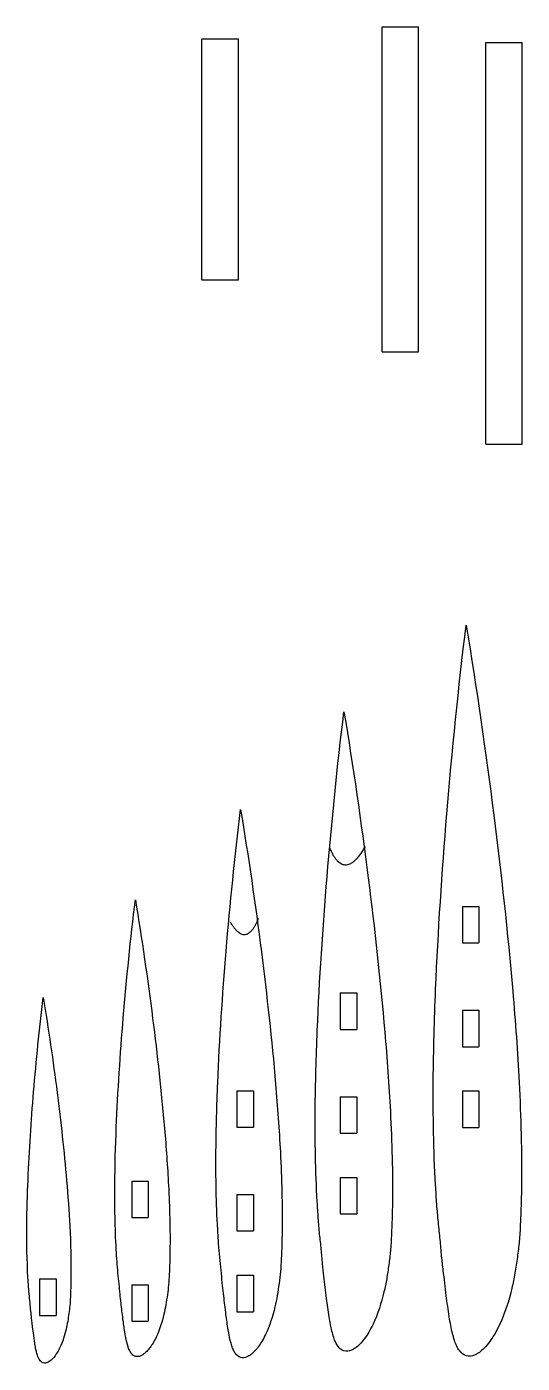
# Model space of a CAD drawing. Header units: millimetres. Extents: x -129 to 7, y -228 to 138.
import ezdxf

# ---------------------------------------------------------------- set-up
doc = ezdxf.new("R2010")
doc.units = ezdxf.units.MM
for name, color, linetype in [('BSpline', 7, 'CONTINUOUS'), ('BSpline001', 7, 'CONTINUOUS'), ('Shape2DView001', 7, 'CONTINUOUS'), ('Shape2DView002', 7, 'CONTINUOUS'), ('Shape2DView003', 7, 'CONTINUOUS'), ('Shape2DView004', 7, 'CONTINUOUS'), ('Shape2DView005', 7, 'CONTINUOUS'), ('Shape2DView006', 7, 'CONTINUOUS'), ('Shape2DView007', 7, 'CONTINUOUS'), ('Shape2DView008', 7, 'CONTINUOUS')]:
    doc.layers.add(name, color=color, linetype=linetype)

msp = doc.modelspace()

# ---------------------------------------------------------------- linework, layer by layer
at = {"layer": 'BSpline'}
msp.add_open_spline([(-36.4405, -86.0759), (-42.0374, -96.0282), (-46.0032, -86.7136)], degree=2, dxfattribs=at)
at = {"layer": 'BSpline001'}
msp.add_open_spline([(-65.6921, -105.822), (-69.0376, -114.243), (-73.3485, -106.801)], degree=2, dxfattribs=at)
at = {"layer": 'Shape2DView001'}
for p, q in [((-81.1617, 69.0143), (-81.1617, 135.014)), ((-81.1617, 135.014), (-71.1617, 135.014)), ((-71.1617, 69.0143), (-71.1617, 135.014)), ((-81.1617, 69.0143), (-71.1617, 69.0143))]:
    msp.add_line(p, q, dxfattribs=at)
at = {"layer": 'Shape2DView002'}
for p, q in [((-31.7711, 49.3292), (-31.7711, 138.329)), ((-31.7711, 138.329), (-21.7711, 138.329)), ((-21.7711, 49.3292), (-21.7711, 138.329)), ((-31.7711, 49.3292), (-21.7711, 49.3292))]:
    msp.add_line(p, q, dxfattribs=at)
at = {"layer": 'Shape2DView003'}
for p, q in [((-3.37114, 24.0292), (-3.37114, 134.029)), ((-3.37114, 134.029), (6.62886, 134.029)), ((6.62886, 24.0292), (6.62886, 134.029)), ((-3.37114, 24.0292), (6.62886, 24.0292))]:
    msp.add_line(p, q, dxfattribs=at)
at = {"layer": 'Shape2DView004'}
for p, q in [((-100.379, -177.711), (-100.379, -187.711)), ((-100.379, -177.711), (-95.879, -177.711)), ((-95.879, -177.711), (-95.879, -187.711)), ((-100.379, -187.711), (-95.879, -187.711)), ((-100.379, -206.111), (-100.379, -216.111)), ((-100.379, -206.111), (-95.879, -206.111)), ((-95.879, -206.111), (-95.879, -216.111)), ((-100.379, -216.111), (-95.879, -216.111))]:
    msp.add_line(p, q, dxfattribs=at)
for points, knots in [([(-99.379, -225.711), (-99.8626, -225.567), (-100.242, -225.232), (-100.538, -224.837), (-100.925, -224.313), (-101.174, -223.705), (-101.382, -223.093), (-101.655, -222.27), (-101.844, -221.421), (-102.009, -220.57), (-102.106, -220.06), (-102.195, -219.549), (-102.275, -219.036), (-102.464, -217.841), (-102.624, -216.642), (-102.777, -215.442), (-102.961, -214.005), (-103.128, -212.566), (-103.297, -211.127), (-103.394, -210.313), (-103.494, -209.499), (-103.575, -208.683), (-103.669, -207.738), (-103.738, -206.791), (-103.828, -205.846), (-103.922, -204.862), (-104.039, -203.879), (-104.137, -202.895), (-104.238, -201.861), (-104.326, -200.825), (-104.4, -199.789), (-104.48, -198.706), (-104.552, -197.622), (-104.615, -196.538), (-104.959, -190.563), (-105.05, -184.576), (-105.006, -178.592), (-104.966, -173.415), (-104.82, -168.238), (-104.605, -163.065), (-104.183, -153.035), (-103.511, -143.017), (-102.684, -133.013), (-101.785, -122.226), (-100.704, -111.454), (-99.379, -100.711)], [0, 0, 0, 0, 0.0117663, 0.0117663, 0.0117663, 0.0273092, 0.0273092, 0.0273092, 0.0481195, 0.0481195, 0.0481195, 0.0605719, 0.0605719, 0.0605719, 0.0896095, 0.0896095, 0.0896095, 0.124379, 0.124379, 0.124379, 0.144056, 0.144056, 0.144056, 0.166842, 0.166842, 0.166842, 0.190576, 0.190576, 0.190576, 0.215518, 0.215518, 0.215518, 0.24158, 0.24158, 0.24158, 0.385206, 0.385206, 0.385206, 0.509466, 0.509466, 0.509466, 0.750393, 0.750393, 0.750393, 1.01017, 1.01017, 1.01017, 1.01017]), ([(-99.379, -100.711), (-97.5809, -111.504), (-96.0218, -122.336), (-94.6437, -133.191), (-93.3754, -143.225), (-92.2594, -153.28), (-91.3927, -163.357), (-90.9492, -168.538), (-90.5743, -173.724), (-90.305, -178.917), (-89.9973, -184.893), (-89.8233, -190.878), (-89.9031, -196.863), (-89.9167, -197.945), (-89.9408, -199.026), (-89.9753, -200.107), (-90.0108, -201.14), (-90.0526, -202.173), (-90.1008, -203.205), (-90.1449, -204.186), (-90.1897, -205.168), (-90.2798, -206.145), (-90.3634, -207.053), (-90.4861, -207.957), (-90.6104, -208.861), (-90.7366, -209.779), (-90.8645, -210.697), (-91.0225, -211.61), (-91.1714, -212.469), (-91.3463, -213.324), (-91.5471, -214.173), (-92.0601, -216.34), (-92.7369, -218.476), (-93.6965, -220.49), (-93.954, -221.031), (-94.2353, -221.559), (-94.5405, -222.075), (-95.037, -222.906), (-95.5983, -223.706), (-96.275, -224.402), (-96.5358, -224.673), (-96.8174, -224.919), (-97.12, -225.141), (-97.371, -225.323), (-97.6381, -225.483), (-97.926, -225.6), (-98.3863, -225.788), (-98.8938, -225.865), (-99.379, -225.711)], [0, 0, 0, 0, 0.262597, 0.262597, 0.262597, 0.505344, 0.505344, 0.505344, 0.63013, 0.63013, 0.63013, 0.773759, 0.773759, 0.773759, 0.79972, 0.79972, 0.79972, 0.824525, 0.824525, 0.824525, 0.848087, 0.848087, 0.848087, 0.869973, 0.869973, 0.869973, 0.892212, 0.892212, 0.892212, 0.913139, 0.913139, 0.913139, 0.966609, 0.966609, 0.966609, 0.980975, 0.980975, 0.980975, 1.00424, 1.00424, 1.00424, 1.01322, 1.01322, 1.01322, 1.02064, 1.02064, 1.02064, 1.03248, 1.03248, 1.03248, 1.03248])]:
    msp.add_open_spline(points, degree=3, knots=knots, dxfattribs=at)
at = {"layer": 'Shape2DView005'}
for p, q in [((-125.61, -204.487), (-125.61, -214.487)), ((-125.61, -204.487), (-121.11, -204.487)), ((-121.11, -204.487), (-121.11, -214.487)), ((-125.61, -214.487), (-121.11, -214.487))]:
    msp.add_line(p, q, dxfattribs=at)
for points, knots in [([(-124.61, -227.487), (-124.997, -227.371), (-125.3, -227.103), (-125.537, -226.787), (-125.847, -226.368), (-126.046, -225.882), (-126.212, -225.393), (-126.431, -224.734), (-126.582, -224.055), (-126.714, -223.374), (-126.791, -222.966), (-126.862, -222.557), (-126.927, -222.147), (-127.078, -221.191), (-127.206, -220.231), (-127.328, -219.271), (-127.476, -218.122), (-127.609, -216.971), (-127.745, -215.819), (-127.825, -215.168), (-127.899, -214.517), (-127.966, -213.864), (-128.042, -213.109), (-128.097, -212.351), (-128.169, -211.595), (-128.244, -210.807), (-128.338, -210.021), (-128.416, -209.234), (-128.582, -207.542), (-128.696, -205.845), (-128.799, -204.148), (-129.074, -199.368), (-129.147, -194.579), (-129.112, -189.792), (-129.08, -185.65), (-128.963, -181.509), (-128.791, -177.37), (-128.453, -169.346), (-127.916, -161.332), (-127.254, -153.328), (-126.535, -144.699), (-125.67, -136.081), (-124.61, -127.487)], [0, 0, 0, 0, 0.0117663, 0.0117663, 0.0117663, 0.0273092, 0.0273092, 0.0273092, 0.0481195, 0.0481195, 0.0481195, 0.0605719, 0.0605719, 0.0605719, 0.0896095, 0.0896095, 0.0896095, 0.124379, 0.124379, 0.124379, 0.144056, 0.144056, 0.144056, 0.166842, 0.166842, 0.166842, 0.190576, 0.190576, 0.190576, 0.24158, 0.24158, 0.24158, 0.385206, 0.385206, 0.385206, 0.509466, 0.509466, 0.509466, 0.750393, 0.750393, 0.750393, 1.01017, 1.01017, 1.01017, 1.01017]), ([(-124.61, -127.487), (-123.171, -136.121), (-121.924, -144.787), (-120.822, -153.47), (-119.807, -161.498), (-118.914, -169.542), (-118.221, -177.604), (-117.866, -181.748), (-117.566, -185.897), (-117.351, -190.051), (-117.105, -194.832), (-116.965, -199.621), (-117.029, -204.408), (-117.04, -205.274), (-117.059, -206.139), (-117.087, -207.004), (-117.115, -207.83), (-117.149, -208.656), (-117.187, -209.482), (-117.223, -210.267), (-117.258, -211.052), (-117.331, -211.834), (-117.397, -212.56), (-117.496, -213.284), (-117.595, -214.007), (-117.696, -214.741), (-117.798, -215.476), (-117.925, -216.206), (-118.044, -216.893), (-118.184, -217.577), (-118.344, -218.256), (-118.755, -219.99), (-119.296, -221.699), (-120.064, -223.31), (-120.27, -223.742), (-120.495, -224.165), (-120.739, -224.578), (-121.136, -225.243), (-121.585, -225.883), (-122.127, -226.44), (-122.509, -226.828), (-122.939, -227.186), (-123.447, -227.398), (-123.816, -227.549), (-124.222, -227.61), (-124.61, -227.487)], [0, 0, 0, 0, 0.262597, 0.262597, 0.262597, 0.505344, 0.505344, 0.505344, 0.63013, 0.63013, 0.63013, 0.773759, 0.773759, 0.773759, 0.79972, 0.79972, 0.79972, 0.824525, 0.824525, 0.824525, 0.848087, 0.848087, 0.848087, 0.869973, 0.869973, 0.869973, 0.892212, 0.892212, 0.892212, 0.913139, 0.913139, 0.913139, 0.966609, 0.966609, 0.966609, 0.980975, 0.980975, 0.980975, 1.00424, 1.00424, 1.00424, 1.02064, 1.02064, 1.02064, 1.03248, 1.03248, 1.03248, 1.03248])]:
    msp.add_open_spline(points, degree=3, knots=knots, dxfattribs=at)
at = {"layer": 'Shape2DView006'}
for p, q in [((-71.5436, -152.995), (-71.5436, -162.995)), ((-71.5436, -152.995), (-67.0436, -152.995)), ((-67.0436, -152.995), (-67.0436, -162.995)), ((-71.5436, -162.995), (-67.0436, -162.995)), ((-71.5436, -181.395), (-71.5436, -191.395)), ((-71.5436, -181.395), (-67.0436, -181.395)), ((-67.0436, -181.395), (-67.0436, -191.395)), ((-71.5436, -191.395), (-67.0436, -191.395)), ((-71.5436, -203.495), (-71.5436, -213.495)), ((-71.5436, -203.495), (-67.0436, -203.495)), ((-67.0436, -203.495), (-67.0436, -213.495)), ((-71.5436, -213.495), (-67.0436, -213.495))]:
    msp.add_line(p, q, dxfattribs=at)
for points, knots in [([(-70.5436, -225.995), (-71.1239, -225.822), (-71.5792, -225.42), (-71.9339, -224.946), (-72.1492, -224.658), (-72.3264, -224.346), (-72.4813, -224.023), (-72.6609, -223.643), (-72.8162, -223.253), (-72.9472, -222.854), (-73.2753, -221.865), (-73.5014, -220.847), (-73.6992, -219.826), (-73.8157, -219.214), (-73.9222, -218.601), (-74.0189, -217.986), (-74.2459, -216.551), (-74.4372, -215.112), (-74.6211, -213.672), (-74.8423, -211.947), (-75.042, -210.221), (-75.2457, -208.494), (-75.3618, -207.517), (-75.4811, -206.54), (-75.5785, -205.561), (-75.6912, -204.428), (-75.7743, -203.291), (-75.8825, -202.157), (-75.9953, -200.976), (-76.1354, -199.797), (-76.2534, -198.616), (-76.3746, -197.375), (-76.4796, -196.132), (-76.5685, -194.888), (-76.6647, -193.589), (-76.7509, -192.288), (-76.8271, -190.987), (-77.2394, -183.817), (-77.3489, -176.633), (-77.2961, -169.452), (-77.248, -163.239), (-77.0731, -157.028), (-76.8147, -150.82), (-76.309, -138.784), (-75.5023, -126.762), (-74.5093, -114.757), (-73.4312, -101.813), (-72.1339, -88.8868), (-70.5436, -75.9954)], [0, 0, 0, 0, 0.0117663, 0.0117663, 0.0117663, 0.018919, 0.018919, 0.018919, 0.0273092, 0.0273092, 0.0273092, 0.0481195, 0.0481195, 0.0481195, 0.0605719, 0.0605719, 0.0605719, 0.0896095, 0.0896095, 0.0896095, 0.124379, 0.124379, 0.124379, 0.144056, 0.144056, 0.144056, 0.166842, 0.166842, 0.166842, 0.190576, 0.190576, 0.190576, 0.215518, 0.215518, 0.215518, 0.24158, 0.24158, 0.24158, 0.385206, 0.385206, 0.385206, 0.509466, 0.509466, 0.509466, 0.750393, 0.750393, 0.750393, 1.01017, 1.01017, 1.01017, 1.01017]), ([(-70.5436, -75.9954), (-68.3859, -88.9469), (-66.515, -101.945), (-64.8613, -114.97), (-63.3393, -127.012), (-62.0002, -139.078), (-60.9601, -151.17), (-60.4279, -157.387), (-59.978, -163.611), (-59.6548, -169.842), (-59.2856, -177.013), (-59.0768, -184.196), (-59.1726, -191.377), (-59.1889, -192.675), (-59.2178, -193.973), (-59.2591, -195.27), (-59.3018, -196.51), (-59.352, -197.749), (-59.4098, -198.988), (-59.4627, -200.165), (-59.5165, -201.343), (-59.6246, -202.516), (-59.725, -203.605), (-59.8722, -204.69), (-60.0213, -205.775), (-60.1728, -206.877), (-60.3262, -207.978), (-60.5158, -209.074), (-60.6945, -210.105), (-60.9044, -211.13), (-61.1454, -212.149), (-61.761, -214.749), (-62.5731, -217.313), (-63.7247, -219.729), (-64.0336, -220.379), (-64.3712, -221.013), (-64.7374, -221.631), (-65.3332, -222.629), (-66.0068, -223.589), (-66.8189, -224.424), (-67.1318, -224.749), (-67.4698, -225.044), (-67.8329, -225.311), (-68.134, -225.529), (-68.4546, -225.721), (-68.8, -225.862), (-69.3524, -226.088), (-69.9614, -226.18), (-70.5436, -225.995)], [0, 0, 0, 0, 0.262597, 0.262597, 0.262597, 0.505344, 0.505344, 0.505344, 0.63013, 0.63013, 0.63013, 0.773759, 0.773759, 0.773759, 0.79972, 0.79972, 0.79972, 0.824525, 0.824525, 0.824525, 0.848087, 0.848087, 0.848087, 0.869973, 0.869973, 0.869973, 0.892212, 0.892212, 0.892212, 0.913139, 0.913139, 0.913139, 0.966609, 0.966609, 0.966609, 0.980975, 0.980975, 0.980975, 1.00424, 1.00424, 1.00424, 1.01322, 1.01322, 1.01322, 1.02064, 1.02064, 1.02064, 1.03248, 1.03248, 1.03248, 1.03248])]:
    msp.add_open_spline(points, degree=3, knots=knots, dxfattribs=at)
at = {"layer": 'Shape2DView007'}
for p, q in [((-43.2232, -126.22), (-43.2232, -136.22)), ((-43.2232, -126.22), (-38.7232, -126.22)), ((-38.7232, -126.22), (-38.7232, -136.22)), ((-43.2232, -136.22), (-38.7232, -136.22)), ((-43.2232, -154.62), (-43.2232, -164.62)), ((-43.2232, -154.62), (-38.7232, -154.62)), ((-38.7232, -154.62), (-38.7232, -164.62)), ((-43.2232, -164.62), (-38.7232, -164.62)), ((-43.2232, -176.72), (-43.2232, -186.72)), ((-43.2232, -176.72), (-38.7232, -176.72)), ((-38.7232, -176.72), (-38.7232, -186.72)), ((-43.2232, -186.72), (-38.7232, -186.72))]:
    msp.add_line(p, q, dxfattribs=at)
for points, knots in [([(-42.2232, -224.22), (-42.9002, -224.017), (-43.4313, -223.548), (-43.8452, -222.995), (-44.0964, -222.66), (-44.3031, -222.295), (-44.4838, -221.919), (-44.6934, -221.475), (-44.8745, -221.021), (-45.0274, -220.555), (-45.4102, -219.401), (-45.6739, -218.213), (-45.9047, -217.022), (-46.0406, -216.308), (-46.1649, -215.593), (-46.2776, -214.875), (-46.5425, -213.202), (-46.7657, -211.523), (-46.9803, -209.842), (-47.2383, -207.83), (-47.4713, -205.816), (-47.709, -203.801), (-47.8443, -202.662), (-47.9836, -201.522), (-48.0972, -200.38), (-48.2286, -199.057), (-48.3256, -197.731), (-48.4519, -196.408), (-48.5835, -195.03), (-48.7469, -193.655), (-48.8846, -192.277), (-49.026, -190.829), (-49.1485, -189.379), (-49.2522, -187.928), (-49.3644, -186.412), (-49.465, -184.895), (-49.554, -183.377), (-50.035, -175.012), (-50.1627, -166.63), (-50.1011, -158.253), (-50.045, -151.004), (-49.8409, -143.758), (-49.5394, -136.515), (-48.9494, -122.474), (-48.0084, -108.448), (-46.8498, -94.442), (-45.592, -79.3407), (-44.0785, -64.2597), (-42.2232, -49.2197)], [0, 0, 0, 0, 0.0117663, 0.0117663, 0.0117663, 0.018919, 0.018919, 0.018919, 0.0273092, 0.0273092, 0.0273092, 0.0481195, 0.0481195, 0.0481195, 0.0605719, 0.0605719, 0.0605719, 0.0896095, 0.0896095, 0.0896095, 0.124379, 0.124379, 0.124379, 0.144056, 0.144056, 0.144056, 0.166842, 0.166842, 0.166842, 0.190576, 0.190576, 0.190576, 0.215518, 0.215518, 0.215518, 0.24158, 0.24158, 0.24158, 0.385206, 0.385206, 0.385206, 0.509466, 0.509466, 0.509466, 0.750393, 0.750393, 0.750393, 1.01017, 1.01017, 1.01017, 1.01017]), ([(-42.2232, -49.2197), (-39.7058, -64.3298), (-37.5232, -79.4946), (-35.5938, -94.6906), (-33.8181, -108.739), (-32.2558, -122.816), (-31.0424, -136.924), (-30.4215, -144.177), (-29.8966, -151.438), (-29.5196, -158.707), (-29.0888, -167.074), (-28.8452, -175.454), (-28.957, -183.832), (-28.976, -185.346), (-29.0097, -186.86), (-29.058, -188.374), (-29.1077, -189.82), (-29.1663, -191.266), (-29.2338, -192.711), (-29.2954, -194.085), (-29.3582, -195.459), (-29.4843, -196.827), (-29.6014, -198.098), (-29.7732, -199.364), (-29.9471, -200.629), (-30.1239, -201.915), (-30.3029, -203.2), (-30.5241, -204.478), (-30.7326, -205.681), (-30.9774, -206.877), (-31.2586, -208.066), (-31.9768, -211.099), (-32.9242, -214.091), (-34.2677, -216.909), (-34.6282, -217.667), (-35.0221, -218.406), (-35.4493, -219.128), (-36.1444, -220.293), (-36.9302, -221.412), (-37.8777, -222.387), (-38.244, -222.762), (-38.6357, -223.114), (-39.0607, -223.421), (-39.4119, -223.676), (-39.786, -223.9), (-40.1889, -224.064), (-40.8334, -224.328), (-41.5439, -224.435), (-42.2232, -224.22)], [0, 0, 0, 0, 0.262597, 0.262597, 0.262597, 0.505344, 0.505344, 0.505344, 0.63013, 0.63013, 0.63013, 0.773759, 0.773759, 0.773759, 0.79972, 0.79972, 0.79972, 0.824525, 0.824525, 0.824525, 0.848087, 0.848087, 0.848087, 0.869973, 0.869973, 0.869973, 0.892212, 0.892212, 0.892212, 0.913139, 0.913139, 0.913139, 0.966609, 0.966609, 0.966609, 0.980975, 0.980975, 0.980975, 1.00424, 1.00424, 1.00424, 1.01322, 1.01322, 1.01322, 1.02064, 1.02064, 1.02064, 1.03248, 1.03248, 1.03248, 1.03248])]:
    msp.add_open_spline(points, degree=3, knots=knots, dxfattribs=at)
at = {"layer": 'Shape2DView008'}
for p, q in [((-9.75361, -102.534), (-9.75361, -112.534)), ((-9.75361, -102.534), (-5.25361, -102.534)), ((-5.25361, -102.534), (-5.25361, -112.534)), ((-9.75361, -112.534), (-5.25361, -112.534)), ((-9.75361, -130.934), (-9.75361, -140.934)), ((-9.75361, -130.934), (-5.25361, -130.934)), ((-5.25361, -130.934), (-5.25361, -140.934)), ((-9.75361, -140.934), (-5.25361, -140.934)), ((-9.75361, -153.034), (-9.75361, -163.034)), ((-9.75361, -153.034), (-5.25361, -153.034)), ((-5.25361, -153.034), (-5.25361, -163.034)), ((-9.75361, -163.034), (-5.25361, -163.034))]:
    msp.add_line(p, q, dxfattribs=at)
for points, knots in [([(-8.75361, -225.534), (-9.52734, -225.302), (-10.1343, -224.766), (-10.6073, -224.134), (-10.8944, -223.75), (-11.1306, -223.334), (-11.3371, -222.904), (-11.5766, -222.397), (-11.7837, -221.877), (-11.9583, -221.345), (-12.3959, -220.027), (-12.6973, -218.669), (-12.9611, -217.308), (-13.1164, -216.492), (-13.2584, -215.674), (-13.3872, -214.854), (-13.6899, -212.942), (-13.9451, -211.022), (-14.1902, -209.102), (-14.4851, -206.803), (-14.7515, -204.5), (-15.023, -202.198), (-15.1778, -200.896), (-15.3369, -199.593), (-15.4667, -198.288), (-15.617, -196.777), (-15.7278, -195.261), (-15.8721, -193.749), (-16.0225, -192.174), (-16.2093, -190.602), (-16.3666, -189.028), (-16.5319, -187.373), (-16.6646, -185.716), (-16.7867, -184.057), (-16.915, -182.324), (-17.0299, -180.591), (-17.1316, -178.856), (-17.6813, -169.296), (-17.8273, -159.717), (-17.7569, -150.143), (-17.6928, -141.859), (-17.4595, -133.577), (-17.115, -125.3), (-16.4407, -109.252), (-15.3652, -93.2229), (-14.0411, -77.2161), (-12.6037, -59.9575), (-10.874, -42.722), (-8.75361, -25.5336)], [0, 0, 0, 0, 0.0117663, 0.0117663, 0.0117663, 0.018919, 0.018919, 0.018919, 0.0273092, 0.0273092, 0.0273092, 0.0481195, 0.0481195, 0.0481195, 0.0605719, 0.0605719, 0.0605719, 0.0896095, 0.0896095, 0.0896095, 0.124379, 0.124379, 0.124379, 0.144056, 0.144056, 0.144056, 0.166842, 0.166842, 0.166842, 0.190576, 0.190576, 0.190576, 0.215518, 0.215518, 0.215518, 0.24158, 0.24158, 0.24158, 0.385206, 0.385206, 0.385206, 0.509466, 0.509466, 0.509466, 0.750393, 0.750393, 0.750393, 1.01017, 1.01017, 1.01017, 1.01017]), ([(-8.75361, -25.5336), (-5.87661, -42.8022), (-3.38213, -60.1334), (-1.17717, -77.5002), (0.85221, -93.5553), (2.6377, -109.643), (4.0245, -125.767), (4.73411, -134.056), (5.33392, -142.354), (5.76482, -150.662), (6.25715, -160.224), (6.53553, -169.801), (6.40777, -179.376), (6.38601, -181.107), (6.34755, -182.837), (6.29239, -184.567), (6.23554, -186.219), (6.16857, -187.872), (6.09149, -189.524), (6.02102, -191.094), (5.94929, -192.664), (5.80517, -194.228), (5.67131, -195.68), (5.475, -197.127), (5.2762, -198.573), (5.07418, -200.042), (4.86959, -201.511), (4.6168, -202.971), (4.37855, -204.346), (4.09875, -205.713), (3.77738, -207.072), (2.95658, -210.539), (1.8738, -213.958), (0.33838, -217.179), (-0.07362, -218.044), (-0.52375, -218.89), (-1.01201, -219.715), (-1.80639, -221.046), (-2.70443, -222.325), (-3.78727, -223.439), (-4.20598, -223.868), (-4.65356, -224.269), (-5.13927, -224.621), (-5.54072, -224.912), (-5.96822, -225.168), (-6.42873, -225.356), (-7.1653, -225.657), (-7.97722, -225.78), (-8.75361, -225.534)], [0, 0, 0, 0, 0.262597, 0.262597, 0.262597, 0.505344, 0.505344, 0.505344, 0.63013, 0.63013, 0.63013, 0.773759, 0.773759, 0.773759, 0.79972, 0.79972, 0.79972, 0.824525, 0.824525, 0.824525, 0.848087, 0.848087, 0.848087, 0.869973, 0.869973, 0.869973, 0.892212, 0.892212, 0.892212, 0.913139, 0.913139, 0.913139, 0.966609, 0.966609, 0.966609, 0.980975, 0.980975, 0.980975, 1.00424, 1.00424, 1.00424, 1.01322, 1.01322, 1.01322, 1.02064, 1.02064, 1.02064, 1.03248, 1.03248, 1.03248, 1.03248])]:
    msp.add_open_spline(points, degree=3, knots=knots, dxfattribs=at)

doc.saveas('drawing.dxf')
